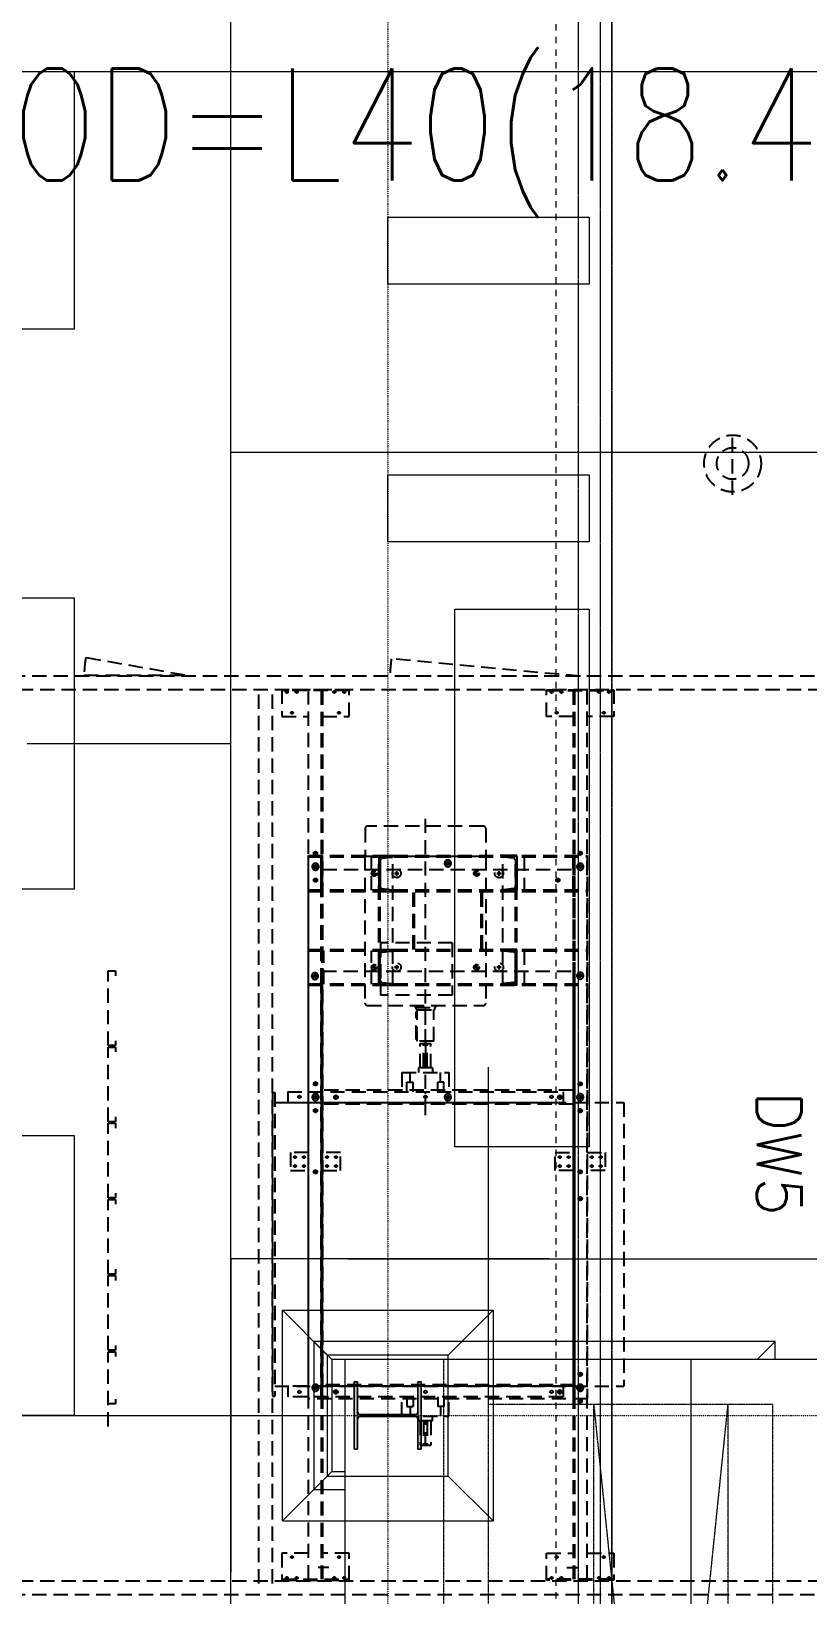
# Model space of a CAD drawing. Extents: x -32000 to 416743, y -254124 to 144214.
# Drawn here: x 251008 to 254475, y 59200 to 66179 of the extents above; entities that cross this region are included whole.
import ezdxf
from ezdxf.enums import TextEntityAlignment as Align

# ---------------------------------------------------------------- set-up
doc = ezdxf.new("R2010")
doc.units = 0
doc.header["$LTSCALE"] = 10
for name, pattern in [('H12PL4$0$JJP_三點線', [0.9, 0.3, -0.15, 0, -0.15, 0, -0.15, 0, -0.15]), ('H12PL4$0$TAI_虛線', [5.644, 2.822, -2.822]), ('XFM1Q40$0$HIDDEN', [9.525, 6.35, -3.175]), ('XFM7P40ICA$0$H12PL4$0$DOTK1', [0.01, 0.005, -0.005]), ('XFM7P40ICA$0$H12PL4$0$JJP_三點線', [0.9, 0.3, -0.15, 0, -0.15, 0, -0.15, 0, -0.15]), ('XFM7P40ICA$0$H12PL4$0$JJP_虛線(退縮線、投影線、地下室範圍、非屬本工程、圖面分區)', [0.45, 0.3, -0.15])]:
    doc.linetypes.add(name, pattern=pattern)
for name, color, linetype in [('H12PL4$0$S-COL', 252, 'Continuous'), ('H12PL4$0$S-GRID', 252, 'Continuous'), ('H12PL4$0$S-SLAB-SHOW', 252, 'Continuous'), ('XFM1D40$0$M-CWTR-TEXT', 250, 'Continuous'), ('XFM1Q40$0$M-PIPE-CHWS5-PH1', 160, 'Continuous'), ('XFM1Q40$0$TYPE14X10', 7, 'Continuous'), ('XFM1Q40$0$槽鐵', 21, 'Continuous'), ('XFM7P40ICA$0$H12PL4$0$A-WALL-EX', 252, 'Continuous'), ('XFM7P40ICA$0$H12PL4$0$Hattch', 252, 'Continuous'), ('XFM7P40ICA$0$H12PL4$0$L40_19_HOJO', 252, 'Continuous'), ('XFM7P40ICA$0$H12PL4$0$L40_19_MEJI', 252, 'Continuous'), ('XFM7P40ICA$0$H12PL4$0$L40_19_STEEL2', 252, 'Continuous'), ('XFM7P40ICA$0$H12PL4$0$L40_19_SUGATA2', 252, 'Continuous'), ('XFM7P40ICA$0$H12PL4$0$L40_19_SUGATA3', 252, 'Continuous'), ('XFM7P40ICA$0$H12PL4$0$L40_19_SUGATAD', 252, 'Continuous'), ('XFM7P40ICA$0$H12PL4$0$L40_19_設備基礎', 252, 'Continuous'), ('XFM7P40ICA$0$H12PL4$0$S-COL', 252, 'Continuous'), ('XFM7P40ICA$0$H12PL4$0$S-GRID', 252, 'Continuous')]:
    doc.layers.add(name, color=color, linetype=linetype)
doc.styles.add('XFM1D40$0$12P7-XCM2P10$0$AA-TXT', font='simplex.shx', dxfattribs={"bigfont": 'china.shx'})
doc.styles.add('XFM1Q40$0$LSP', font='SIMPLEX.shx', dxfattribs={"bigfont": 'chineset.shx'})

# ---------------------------------------------------------------- blocks, each defined once
blk = doc.blocks.new('H12PL4')
at = {"layer": 'H12PL4$0$S-COL', "lineweight": 0, "flags": 128}
for points in [[(252130, 59530), (252130, 60470)], [(252330, 60270), (252130, 60470)], [(252130, 60470), (253070, 60470)], [(253070, 60470), (252870, 60270)], [(253070, 60470), (253070, 59530)], [(252330, 60270), (252330, 59730)], [(252870, 60270), (252330, 60270)], [(252870, 59730), (252870, 60270)], [(252330, 59730), (252130, 59530)], [(252330, 59730), (252870, 59730)], [(253070, 59530), (252870, 59730)], [(252130, 59530), (253070, 59530)]]:
    blk.add_lwpolyline(points, dxfattribs=at)
blk.add_lwpolyline([(252450, 60150), (252450, 59850), (252465, 59850), (252465, 59995), (252735, 59995), (252735, 59850), (252750, 59850), (252750, 60150), (252735, 60150), (252735, 60005), (252465, 60005), (252465, 60150)], close=True, dxfattribs=at)
at = {"layer": 'H12PL4$0$S-GRID', "linetype": 'H12PL4$0$JJP_三點線', "lineweight": 0}
for p, q in [((252600, 128250), (252600, -28000)), ((-29000, 60000), (289600, 60000))]:
    blk.add_line(p, q, dxfattribs=at)
at = {"layer": 'H12PL4$0$S-SLAB-SHOW', "linetype": 'H12PL4$0$TAI_虛線', "lineweight": 0, "flags": 128}
blk.add_lwpolyline([(253350, 87149.7), (253350, 32850)], dxfattribs=at)
blk = doc.blocks.new('XFM1D40')
at = {"layer": 'XFM1D40$0$M-CWTR-TEXT', "style": 'XFM1D40$0$12P7-XCM2P10$0$AA-TXT', "width": 0.8}
blk.add_text('BOD=L40(18.45)+2150', height=500, dxfattribs=at).set_placement((250563, 65763.5), align=Align.MIDDLE_LEFT)
blk = doc.blocks.new('XFM1Q40')
at = {"layer": 'XFM1Q40$0$M-PIPE-CHWS5-PH1', "color": 252, "linetype": 'XFM1Q40$0$HIDDEN'}
blk.add_line((254139.8, 64110.5), (254139.8, 64389.6), dxfattribs=at)
for radius in [127, 70.7]:
    blk.add_circle((254139.8, 64250), radius, dxfattribs=at)
at = {"layer": 'XFM1Q40$0$TYPE14X10', "color": 252, "linetype": 'XFM1Q40$0$HIDDEN'}
for p, q in [((251694.7, 63305), (251251.6, 63383.1)), ((253460, 63300), (252616.8, 63378.1)), ((251244.7, 63305), (251694.7, 63305)), ((260125, 63300), (249525, 63300)), ((260065, 63240), (249525, 63240)), ((252025, 59250), (252025, 63245)), ((252085, 59250), (252085, 63245)), ((252127.4, 63240), (252127.4, 63120)), ((252427.4, 63240), (252127.4, 63240)), ((252427.4, 63236), (252127.4, 63236)), ((252149.4, 63232), (252149.4, 63236)), ((252193.4, 63232), (252193.4, 63236)), ((252245.9, 59269), (252245.9, 63236)), ((252302.4, 63236), (252302.4, 59269)), ((252308.9, 63236), (252308.9, 59269)), ((252361.4, 63232), (252361.4, 63236)), ((252405.4, 63232), (252405.4, 63236)), ((252427.4, 63120), (252427.4, 63240)), ((253460, 63300), (252610, 63300)), ((253309.4, 63120), (253309.4, 63240)), ((253309.4, 63240), (253609.4, 63240)), ((253309.4, 63236), (253609.4, 63236)), ((253331.4, 63232), (253331.4, 63236)), ((253375.4, 63232), (253375.4, 63236)), ((253427.9, 63236), (253427.9, 59269)), ((253434.4, 63236), (253434.4, 59269)), ((253490.9, 59269), (253490.9, 63236)), ((253543.4, 63232), (253543.4, 63236)), ((253587.4, 63232), (253587.4, 63236)), ((253609.4, 63240), (253609.4, 63120)), ((252147.4, 63230), (252143.4, 63230)), ((252150.4, 63230), (252148.4, 63230)), ((252149.4, 63229), (252149.4, 63231)), ((252149.4, 63228), (252149.4, 63224)), ((252151.4, 63230), (252155.4, 63230)), ((252191.4, 63230), (252187.4, 63230)), ((252194.4, 63230), (252192.4, 63230)), ((252193.4, 63229), (252193.4, 63231)), ((252193.4, 63228), (252193.4, 63224)), ((252195.4, 63230), (252199.4, 63230)), ((252359.4, 63230), (252355.4, 63230)), ((252362.4, 63230), (252360.4, 63230)), ((252361.4, 63229), (252361.4, 63231)), ((252361.4, 63228), (252361.4, 63224)), ((252363.4, 63230), (252367.4, 63230)), ((252403.4, 63230), (252399.4, 63230)), ((252406.4, 63230), (252404.4, 63230)), ((252405.4, 63229), (252405.4, 63231)), ((252405.4, 63228), (252405.4, 63224)), ((252407.4, 63230), (252411.4, 63230)), ((253329.4, 63230), (253325.4, 63230)), ((253330.4, 63230), (253332.4, 63230)), ((253331.4, 63229), (253331.4, 63231)), ((253331.4, 63228), (253331.4, 63224)), ((253333.4, 63230), (253337.4, 63230)), ((253373.4, 63230), (253369.4, 63230)), ((253374.4, 63230), (253376.4, 63230)), ((253375.4, 63229), (253375.4, 63231)), ((253375.4, 63228), (253375.4, 63224)), ((253377.4, 63230), (253381.4, 63230)), ((253541.4, 63230), (253537.4, 63230)), ((253542.4, 63230), (253544.4, 63230)), ((253543.4, 63229), (253543.4, 63231)), ((253543.4, 63228), (253543.4, 63224)), ((253545.4, 63230), (253549.4, 63230)), ((253585.4, 63230), (253581.4, 63230)), ((253586.4, 63230), (253588.4, 63230)), ((253587.4, 63229), (253587.4, 63231)), ((253587.4, 63228), (253587.4, 63224)), ((253589.4, 63230), (253593.4, 63230)), ((252127.4, 63120), (252245.9, 63120)), ((252170.4, 63137), (252166.4, 63137)), ((252173.4, 63137), (252171.4, 63137)), ((252172.4, 63139), (252172.4, 63143)), ((252172.4, 63136), (252172.4, 63138)), ((252172.4, 63135), (252172.4, 63131)), ((252174.4, 63137), (252178.4, 63137)), ((252308.9, 63120), (252427.4, 63120)), ((252380.4, 63137), (252376.4, 63137)), ((252383.4, 63137), (252381.4, 63137)), ((252382.4, 63139), (252382.4, 63143)), ((252382.4, 63136), (252382.4, 63138)), ((252382.4, 63135), (252382.4, 63131)), ((252384.4, 63137), (252388.4, 63137)), ((253427.9, 63120), (253309.4, 63120)), ((253352.4, 63137), (253348.4, 63137)), ((253353.4, 63137), (253355.4, 63137)), ((253354.4, 63139), (253354.4, 63143)), ((253354.4, 63136), (253354.4, 63138)), ((253354.4, 63135), (253354.4, 63131)), ((253356.4, 63137), (253360.4, 63137)), ((253609.4, 63120), (253490.9, 63120)), ((253562.4, 63137), (253558.4, 63137)), ((253563.4, 63137), (253565.4, 63137)), ((253564.4, 63139), (253564.4, 63143)), ((253564.4, 63136), (253564.4, 63138)), ((253564.4, 63135), (253564.4, 63131)), ((253566.4, 63137), (253570.4, 63137)), ((252768.4, 61362.4), (252768.4, 62679.4)), ((252768.4, 61362.4), (252768.4, 62679.4)), ((252499.4, 62620.9), (252499.4, 62495.9)), ((253027.4, 62630.9), (252509.4, 62630.9)), ((253037.4, 62620.9), (253037.4, 62495.9)), ((252245.9, 62499.9), (253490.9, 62499.9)), ((252245.9, 60074), (252245.9, 62499.9)), ((252245.9, 62493.4), (253490.9, 62493.4)), ((252275.4, 62509.9), (252268.4, 62509.9)), ((252278.4, 62509.9), (252276.4, 62509.9)), ((252277.4, 62511.9), (252277.4, 62518.9)), ((252277.4, 62510.9), (252277.4, 62508.9)), ((252277.4, 62507.9), (252277.4, 62500.9)), ((252279.4, 62509.9), (252286.4, 62509.9)), ((252302.4, 61932.9), (252302.4, 62499.9)), ((252302.4, 62344.9), (252302.4, 62499.9)), ((252308.9, 62344.9), (252308.9, 62499.9)), ((252308.9, 61932.9), (252308.9, 62499.9)), ((253038.4, 62495.9), (252498.4, 62495.9)), ((252498.4, 62495.9), (252498.4, 61840.9)), ((252527.4, 62344.9), (252527.4, 62494.9)), ((252559.9, 61920.9), (252559.9, 62499.9)), ((252566.4, 61920.9), (252566.4, 62499.9)), ((252622.9, 61921), (252622.9, 62499.9)), ((252868.4, 62459.9), (252868.4, 62469.9)), ((253038.4, 62495.9), (253038.4, 61840.9)), ((253113.9, 61920.9), (253113.9, 62499.9)), ((253170.4, 61920.9), (253170.4, 62498.4)), ((253176.9, 61920.9), (253176.9, 62499.9)), ((253209.4, 62494.9), (253209.4, 62344.9)), ((253427.9, 62344.9), (253427.9, 62499.9)), ((253427.9, 62499.9), (253427.9, 61932.9)), ((253434.4, 62499.9), (253434.4, 61932.9)), ((253434.4, 62344.9), (253434.4, 62499.9)), ((253457.4, 62509.9), (253450.4, 62509.9)), ((253458.4, 62509.9), (253460.4, 62509.9)), ((253459.4, 62511.9), (253459.4, 62518.9)), ((253459.4, 62510.9), (253459.4, 62508.9)), ((253459.4, 62507.9), (253459.4, 62500.9)), ((253461.4, 62509.9), (253468.4, 62509.9)), ((253490.9, 62499.9), (253490.9, 60074)), ((252282.4, 62449.9), (252272.4, 62449.9)), ((252277.4, 62444.9), (252277.4, 62454.9)), ((252277.4, 62391.9), (252277.4, 62398.9)), ((252308.9, 62436.9), (253427.9, 62436.9)), ((252537.9, 62419.9), (252524.9, 62419.9)), ((252540.9, 62419.9), (252538.9, 62419.9)), ((252539.9, 62421.9), (252539.9, 62434.9)), ((252539.9, 62418.9), (252539.9, 62420.9)), ((252539.9, 62417.9), (252539.9, 62404.9)), ((252541.9, 62419.9), (252554.9, 62419.9)), ((252649.9, 62419.9), (252629.9, 62419.9)), ((252629.9, 62419.9), (252649.9, 62419.9)), ((252649.9, 62419.9), (252629.9, 62419.9)), ((252649.9, 62419.9), (252629.9, 62419.9)), ((252639.9, 62409.9), (252639.9, 62429.9)), ((252639.9, 62409.9), (252639.9, 62429.9)), ((252639.9, 62409.9), (252639.9, 62429.9)), ((252639.9, 62409.9), (252639.9, 62429.9)), ((252873.4, 62464.9), (252863.4, 62464.9)), ((252994.9, 62419.9), (252981.9, 62419.9)), ((252995.9, 62419.9), (252997.9, 62419.9)), ((252996.9, 62421.9), (252996.9, 62434.9)), ((252996.9, 62418.9), (252996.9, 62420.9)), ((252996.9, 62417.9), (252996.9, 62404.9)), ((252998.9, 62419.9), (253011.9, 62419.9)), ((253086.9, 62419.9), (253106.9, 62419.9)), ((253106.9, 62419.9), (253086.9, 62419.9)), ((253106.9, 62419.9), (253086.9, 62419.9)), ((253096.9, 62409.9), (253096.9, 62429.9)), ((253096.9, 62409.9), (253096.9, 62429.9)), ((253096.9, 62409.9), (253096.9, 62429.9)), ((253359.4, 62391.9), (253359.4, 62398.9)), ((253464.4, 62449.9), (253454.4, 62449.9)), ((253459.4, 62444.9), (253459.4, 62454.9)), ((252245.9, 62346.4), (253490.9, 62346.4)), ((252245.9, 62339.9), (253490.9, 62339.9)), ((252275.4, 62389.9), (252268.4, 62389.9)), ((252278.4, 62389.9), (252276.4, 62389.9)), ((252277.4, 62390.9), (252277.4, 62388.9)), ((252277.4, 62387.9), (252277.4, 62380.9)), ((252279.4, 62389.9), (252286.4, 62389.9)), ((252713.4, 62080.9), (252713.4, 62339.9)), ((252719.9, 62080.9), (252719.9, 62339.9)), ((253016.9, 62080.9), (253016.9, 62339.9)), ((253023.4, 62080.9), (253023.4, 62339.9)), ((253357.4, 62389.9), (253350.4, 62389.9)), ((253358.4, 62389.9), (253360.4, 62389.9)), ((253359.4, 62390.9), (253359.4, 62388.9)), ((253359.4, 62387.9), (253359.4, 62380.9)), ((253361.4, 62389.9), (253368.4, 62389.9)), ((252245.9, 62080.9), (253490.9, 62080.9)), ((252245.9, 62074.4), (253490.9, 62074.4)), ((252307.9, 61925.9), (252307.9, 62075.9)), ((252314.4, 61925.9), (252314.4, 62075.9)), ((252527.4, 61925.9), (252527.4, 62075.9)), ((252888.4, 62109.9), (252568.4, 62109.9)), ((252568.4, 62109.9), (252568.4, 61875.9)), ((252888.4, 62109.9), (252888.4, 61875.9)), ((253209.4, 62075.9), (253209.4, 61925.9)), ((251351.8, 61651.5), (251351.8, 61984.5)), ((251351.8, 61984.5), (251384.8, 61984.5)), ((251384.8, 61984.5), (251384.8, 61963)), ((252307.9, 61983.9), (253427.9, 61983.9)), ((252537.9, 62000.9), (252524.9, 62000.9)), ((252540.9, 62000.9), (252538.9, 62000.9)), ((252539.9, 62002.9), (252539.9, 62015.9)), ((252539.9, 61999.9), (252539.9, 62001.9)), ((252539.9, 61998.9), (252539.9, 61985.9)), ((252541.9, 62000.9), (252554.9, 62000.9)), ((252649.9, 62000.9), (252629.9, 62000.9)), ((252629.9, 62000.9), (252649.9, 62000.9)), ((252649.9, 62000.9), (252629.9, 62000.9)), ((252649.9, 62000.9), (252629.9, 62000.9)), ((252639.9, 61990.9), (252639.9, 62010.9)), ((252639.9, 61990.9), (252639.9, 62010.9)), ((252639.9, 61990.9), (252639.9, 62010.9)), ((252639.9, 61990.9), (252639.9, 62010.9)), ((252994.9, 62000.9), (252981.9, 62000.9)), ((252995.9, 62000.9), (252997.9, 62000.9)), ((252996.9, 62002.9), (252996.9, 62015.9)), ((252996.9, 61999.9), (252996.9, 62001.9)), ((252996.9, 61998.9), (252996.9, 61985.9)), ((252998.9, 62000.9), (253011.9, 62000.9)), ((253086.9, 62000.9), (253106.9, 62000.9)), ((253106.9, 62000.9), (253086.9, 62000.9)), ((253106.9, 62000.9), (253086.9, 62000.9)), ((253096.9, 61990.9), (253096.9, 62010.9)), ((253096.9, 61990.9), (253096.9, 62010.9)), ((253096.9, 61990.9), (253096.9, 62010.9)), ((252245.9, 61927.4), (253490.9, 61927.4)), ((252245.9, 61920.9), (253490.9, 61920.9)), ((252279.9, 61961.9), (252269.9, 61961.9)), ((252274.9, 61956.9), (252274.9, 61966.9)), ((252302.4, 60074), (252302.4, 61935.4)), ((252308.9, 60074), (252308.9, 61935.4)), ((253171.9, 61920.9), (253096.9, 61920.9)), ((253427.9, 61935.4), (253427.9, 60074)), ((253434.4, 61935.4), (253434.4, 60074)), ((253464.4, 61963.4), (253454.4, 61963.4)), ((253459.4, 61958.4), (253459.4, 61968.4)), ((252888.4, 61875.9), (252568.4, 61875.9)), ((252768.4, 61660.5), (252768.4, 61849.3)), ((252508.4, 61830.9), (253028.4, 61830.9)), ((252721.4, 61825.9), (252721.4, 61830.9)), ((252726.4, 61820.9), (252810.4, 61820.9)), ((252726.4, 61815.9), (252726.4, 61820.9)), ((252730.9, 61803.9), (252726.4, 61803.9)), ((252726.4, 61677.9), (252726.4, 61803.9)), ((252730.9, 61670.9), (252730.9, 61810.9)), ((252731.4, 61810.9), (252805.4, 61810.9)), ((252805.9, 61670.9), (252805.9, 61810.9)), ((252810.4, 61815.9), (252810.4, 61820.9)), ((252815.4, 61825.9), (252815.4, 61830.9)), ((251384.8, 61651.5), (251351.8, 61651.5)), ((251351.8, 61644.5), (251384.8, 61644.5)), ((251351.8, 61311.5), (251351.8, 61644.5)), ((251384.8, 61673), (251384.8, 61651.5)), ((251384.8, 61644.5), (251384.8, 61623)), ((252730.9, 61677.9), (252726.4, 61677.9)), ((252805.9, 61670.9), (252730.9, 61670.9)), ((252744.4, 61551.5), (252744.4, 61660.5)), ((252744.4, 61660.5), (252792.4, 61660.5)), ((252760.4, 61555.5), (252760.4, 61655.5)), ((252776.4, 61655.5), (252760.4, 61655.5)), ((252768.4, 61665.4), (252768.4, 61551.5)), ((252776.4, 61555.5), (252776.4, 61655.5)), ((252792.4, 61551.5), (252792.4, 61660.5)), ((252277.4, 61483), (252277.4, 61490)), ((252663.4, 61531.5), (252873.4, 61531.5)), ((252663.4, 61531.5), (252663.4, 61445)), ((252700.9, 61488.2), (252700.9, 61531.5)), ((252736.9, 61551.5), (252736.9, 61531.5)), ((252799.9, 61551.5), (252736.9, 61551.5)), ((252760.4, 61555.5), (252776.4, 61555.5)), ((252799.9, 61551.5), (252799.9, 61531.5)), ((252835.9, 61488.2), (252835.9, 61531.5)), ((252873.4, 61531.5), (252873.4, 61445)), ((253459.4, 61482.5), (253459.4, 61489.5)), ((252085.4, 61442), (252085.4, 60086)), ((252085.4, 61442), (252095.4, 61442)), ((252095.4, 61442), (252095.4, 60086)), ((252153.4, 61445), (252153.4, 61397)), ((252153.4, 61445), (253383.4, 61445)), ((252275.4, 61481), (252268.4, 61481)), ((252282.4, 61421.5), (252272.4, 61421.5)), ((252278.4, 61481), (252276.4, 61481)), ((252277.4, 61482), (252277.4, 61480)), ((252277.4, 61479), (252277.4, 61472)), ((252277.4, 61416.5), (252277.4, 61426.5)), ((252279.4, 61481), (252286.4, 61481)), ((253427.9, 61452.5), (252308.9, 61452.5)), ((252373.4, 61421), (252363.4, 61421)), ((252368.4, 61416), (252368.4, 61426)), ((252685.9, 61488.2), (252713.3, 61488.2)), ((252685.9, 61445), (252685.9, 61488.2)), ((252713.3, 61445), (252713.3, 61488.2)), ((252768.4, 61341.3), (252768.4, 61443.3)), ((252823.6, 61445), (252823.6, 61488.2)), ((252850.9, 61488.2), (252823.6, 61488.2)), ((252850.9, 61445), (252850.9, 61488.2)), ((252878.4, 61421), (252858.4, 61421)), ((252868.4, 61411), (252868.4, 61431)), ((253373.4, 61421), (253363.4, 61421)), ((253368.4, 61416), (253368.4, 61426)), ((253383.4, 61445), (253383.4, 61397)), ((253457.4, 61480.5), (253450.4, 61480.5)), ((253464.4, 61421), (253454.4, 61421)), ((253460.4, 61480.5), (253458.4, 61480.5)), ((253459.4, 61481.5), (253459.4, 61479.5)), ((253459.4, 61478.5), (253459.4, 61471.5)), ((253459.4, 61416), (253459.4, 61426)), ((253461.4, 61480.5), (253468.4, 61480.5)), ((252095.4, 61397), (253653.4, 61397)), ((252153.4, 61397), (253383.4, 61397)), ((252275.4, 61361), (252268.4, 61361)), ((252278.4, 61361), (252276.4, 61361)), ((252277.4, 61363), (252277.4, 61370)), ((252277.4, 61362), (252277.4, 61360)), ((252277.4, 61359), (252277.4, 61352)), ((252279.4, 61361), (252286.4, 61361)), ((253427.9, 61389.5), (252308.9, 61389.5)), ((253457.4, 61360.5), (253450.4, 61360.5)), ((253460.4, 61360.5), (253458.4, 61360.5)), ((253459.4, 61362.5), (253459.4, 61369.5)), ((253459.4, 61361.5), (253459.4, 61359.5)), ((253459.4, 61358.5), (253459.4, 61351.5)), ((253461.4, 61360.5), (253468.4, 61360.5)), ((253653.4, 61397), (253653.4, 60131)), ((251384.8, 61311.5), (251351.8, 61311.5)), ((251351.8, 60971.5), (251351.8, 61304.5)), ((251351.8, 61304.5), (251384.8, 61304.5)), ((251384.8, 61333), (251384.8, 61311.5)), ((251384.8, 61304.5), (251384.8, 61283)), ((252165.9, 61173.5), (252165.9, 61093.5)), ((252245.9, 61173.5), (252165.9, 61173.5)), ((252183.9, 61153.5), (252179.9, 61153.5)), ((252186.9, 61153.5), (252184.9, 61153.5)), ((252185.9, 61155.5), (252185.9, 61159.5)), ((252185.9, 61152.5), (252185.9, 61154.5)), ((252185.9, 61151.5), (252185.9, 61147.5)), ((252187.9, 61153.5), (252191.9, 61153.5)), ((252223.9, 61153.5), (252219.9, 61153.5)), ((252226.9, 61153.5), (252224.9, 61153.5)), ((252225.9, 61155.5), (252225.9, 61159.5)), ((252225.9, 61152.5), (252225.9, 61154.5)), ((252225.9, 61151.5), (252225.9, 61147.5)), ((252227.9, 61153.5), (252231.9, 61153.5)), ((252388.9, 61173.5), (252308.9, 61173.5)), ((252326.9, 61153.5), (252322.9, 61153.5)), ((252329.9, 61153.5), (252327.9, 61153.5)), ((252328.9, 61155.5), (252328.9, 61159.5)), ((252328.9, 61152.5), (252328.9, 61154.5)), ((252328.9, 61151.5), (252328.9, 61147.5)), ((252330.9, 61153.5), (252334.9, 61153.5)), ((252366.9, 61153.5), (252362.9, 61153.5)), ((252369.9, 61153.5), (252367.9, 61153.5)), ((252368.9, 61155.5), (252368.9, 61159.5)), ((252368.9, 61152.5), (252368.9, 61154.5)), ((252368.9, 61151.5), (252368.9, 61147.5)), ((252370.9, 61153.5), (252374.9, 61153.5)), ((252388.9, 61093.5), (252388.9, 61173.5)), ((253347.9, 61093.5), (253347.9, 61173.5)), ((253347.9, 61173.5), (253427.9, 61173.5)), ((253365.9, 61153.5), (253361.9, 61153.5)), ((253366.9, 61153.5), (253368.9, 61153.5)), ((253367.9, 61155.5), (253367.9, 61159.5)), ((253367.9, 61152.5), (253367.9, 61154.5)), ((253367.9, 61151.5), (253367.9, 61147.5)), ((253369.9, 61153.5), (253373.9, 61153.5)), ((253405.9, 61153.5), (253401.9, 61153.5)), ((253406.9, 61153.5), (253408.9, 61153.5)), ((253407.9, 61155.5), (253407.9, 61159.5)), ((253407.9, 61152.5), (253407.9, 61154.5)), ((253407.9, 61151.5), (253407.9, 61147.5)), ((253409.9, 61153.5), (253413.9, 61153.5)), ((253490.9, 61173.5), (253570.9, 61173.5)), ((253508.9, 61153.5), (253504.9, 61153.5)), ((253509.9, 61153.5), (253511.9, 61153.5)), ((253510.9, 61155.5), (253510.9, 61159.5)), ((253510.9, 61152.5), (253510.9, 61154.5)), ((253510.9, 61151.5), (253510.9, 61147.5)), ((253512.9, 61153.5), (253516.9, 61153.5)), ((253548.9, 61153.5), (253544.9, 61153.5)), ((253549.9, 61153.5), (253551.9, 61153.5)), ((253550.9, 61155.5), (253550.9, 61159.5)), ((253550.9, 61152.5), (253550.9, 61154.5)), ((253550.9, 61151.5), (253550.9, 61147.5)), ((253552.9, 61153.5), (253556.9, 61153.5)), ((253570.9, 61173.5), (253570.9, 61093.5)), ((252165.9, 61093.5), (252245.9, 61093.5)), ((252183.9, 61113.5), (252179.9, 61113.5)), ((252186.9, 61113.5), (252184.9, 61113.5)), ((252185.9, 61115.5), (252185.9, 61119.5)), ((252185.9, 61112.5), (252185.9, 61114.5)), ((252185.9, 61111.5), (252185.9, 61107.5)), ((252187.9, 61113.5), (252191.9, 61113.5)), ((252223.9, 61113.5), (252219.9, 61113.5)), ((252226.9, 61113.5), (252224.9, 61113.5)), ((252225.9, 61115.5), (252225.9, 61119.5)), ((252225.9, 61112.5), (252225.9, 61114.5)), ((252225.9, 61111.5), (252225.9, 61107.5)), ((252227.9, 61113.5), (252231.9, 61113.5)), ((252275.4, 61088), (252268.4, 61088)), ((252278.4, 61088), (252276.4, 61088)), ((252277.4, 61090), (252277.4, 61097)), ((252277.4, 61087), (252277.4, 61089)), ((252277.4, 61086), (252277.4, 61079)), ((252279.4, 61088), (252286.4, 61088)), ((252308.9, 61093.5), (252388.9, 61093.5)), ((252326.9, 61113.5), (252322.9, 61113.5)), ((252329.9, 61113.5), (252327.9, 61113.5)), ((252328.9, 61115.5), (252328.9, 61119.5)), ((252328.9, 61112.5), (252328.9, 61114.5)), ((252328.9, 61111.5), (252328.9, 61107.5)), ((252330.9, 61113.5), (252334.9, 61113.5)), ((252366.9, 61113.5), (252362.9, 61113.5)), ((252369.9, 61113.5), (252367.9, 61113.5)), ((252368.9, 61115.5), (252368.9, 61119.5)), ((252368.9, 61112.5), (252368.9, 61114.5)), ((252368.9, 61111.5), (252368.9, 61107.5)), ((252370.9, 61113.5), (252374.9, 61113.5)), ((253427.9, 61093.5), (253347.9, 61093.5)), ((253365.9, 61113.5), (253361.9, 61113.5)), ((253366.9, 61113.5), (253368.9, 61113.5)), ((253367.9, 61115.5), (253367.9, 61119.5)), ((253367.9, 61112.5), (253367.9, 61114.5)), ((253367.9, 61111.5), (253367.9, 61107.5)), ((253369.9, 61113.5), (253373.9, 61113.5)), ((253405.9, 61113.5), (253401.9, 61113.5)), ((253406.9, 61113.5), (253408.9, 61113.5)), ((253407.9, 61115.5), (253407.9, 61119.5)), ((253407.9, 61112.5), (253407.9, 61114.5)), ((253407.9, 61111.5), (253407.9, 61107.5)), ((253409.9, 61113.5), (253413.9, 61113.5)), ((253457.4, 61088), (253450.4, 61088)), ((253458.4, 61088), (253460.4, 61088)), ((253459.4, 61090), (253459.4, 61097)), ((253459.4, 61087), (253459.4, 61089)), ((253459.4, 61086), (253459.4, 61079)), ((253461.4, 61088), (253468.4, 61088)), ((253570.9, 61093.5), (253490.9, 61093.5)), ((253508.9, 61113.5), (253504.9, 61113.5)), ((253509.9, 61113.5), (253511.9, 61113.5)), ((253510.9, 61115.5), (253510.9, 61119.5)), ((253510.9, 61112.5), (253510.9, 61114.5)), ((253510.9, 61111.5), (253510.9, 61107.5)), ((253512.9, 61113.5), (253516.9, 61113.5)), ((253548.9, 61113.5), (253544.9, 61113.5)), ((253549.9, 61113.5), (253551.9, 61113.5)), ((253550.9, 61115.5), (253550.9, 61119.5)), ((253550.9, 61112.5), (253550.9, 61114.5)), ((253550.9, 61111.5), (253550.9, 61107.5)), ((253552.9, 61113.5), (253556.9, 61113.5)), ((251384.8, 60971.5), (251351.8, 60971.5)), ((251351.8, 60964.5), (251384.8, 60964.5)), ((251351.8, 60631.5), (251351.8, 60964.5)), ((251384.8, 60993), (251384.8, 60971.5)), ((251384.8, 60964.5), (251384.8, 60943)), ((253457.4, 60968), (253450.4, 60968)), ((253458.4, 60968), (253460.4, 60968)), ((253459.4, 60970), (253459.4, 60977)), ((253459.4, 60967), (253459.4, 60969)), ((253459.4, 60966), (253459.4, 60959)), ((253461.4, 60968), (253468.4, 60968)), ((251384.8, 60653), (251384.8, 60631.5)), ((251384.8, 60631.5), (251351.8, 60631.5)), ((251351.8, 60291.5), (251351.8, 60624.5)), ((251351.8, 60624.5), (251384.8, 60624.5)), ((251384.8, 60624.5), (251384.8, 60603)), ((251384.8, 60313), (251384.8, 60291.5)), ((251384.8, 60291.5), (251351.8, 60291.5)), ((251351.8, 60284.5), (251384.8, 60284.5)), ((251351.8, 59951.5), (251351.8, 60284.5)), ((251384.8, 60284.5), (251384.8, 60263)), ((253457.4, 60184), (253450.4, 60184)), ((253458.4, 60184), (253460.4, 60184)), ((253459.4, 60186), (253459.4, 60193)), ((253459.4, 60183), (253459.4, 60185)), ((253459.4, 60182), (253459.4, 60175)), ((253461.4, 60184), (253468.4, 60184)), ((252095.4, 60131), (253653.4, 60131)), ((253383.4, 60131), (252153.4, 60131)), ((252153.4, 60131), (252153.4, 60083)), ((252282.4, 60124), (252272.4, 60124)), ((252277.4, 60119), (252277.4, 60129)), ((253434.4, 60137), (252308.9, 60137)), ((253434.4, 60130.5), (252308.9, 60130.5)), ((252373.4, 60105.5), (252363.4, 60105.5)), ((252368.4, 60100.5), (252368.4, 60110.5)), ((253373.4, 60105.5), (253363.4, 60105.5)), ((253368.4, 60100.5), (253368.4, 60110.5)), ((253383.4, 60131), (253383.4, 60083)), ((253464.4, 60124), (253454.4, 60124)), ((253459.4, 60119), (253459.4, 60129)), ((251384.8, 60051.5), (251351.8, 60051.5)), ((251384.8, 60073), (251384.8, 60051.5)), ((252085.4, 60086), (252095.4, 60086)), ((253383.4, 60083), (252153.4, 60083)), ((253490.9, 60074), (252245.9, 60074)), ((252663.4, 59996.5), (252663.4, 60083)), ((252685.9, 60083), (252685.9, 60039.7)), ((252685.9, 60039.7), (252713.3, 60039.7)), ((252700.9, 60039.7), (252700.9, 59996.5)), ((252713.3, 60083), (252713.3, 60039.7)), ((252823.6, 60083), (252823.6, 60039.7)), ((252850.9, 60039.7), (252823.6, 60039.7)), ((252835.9, 60039.7), (252835.9, 59996.5)), ((252850.9, 60083), (252850.9, 60039.7)), ((252873.4, 59996.5), (252873.4, 60083)), ((253457.4, 60064), (253450.4, 60064)), ((253458.4, 60064), (253460.4, 60064)), ((253459.4, 60066), (253459.4, 60073)), ((253459.4, 60063), (253459.4, 60065)), ((253459.4, 60062), (253459.4, 60055)), ((253461.4, 60064), (253468.4, 60064)), ((252663.4, 59996.5), (252873.4, 59996.5)), ((252736.9, 59976.5), (252736.9, 59996.5)), ((252799.9, 59976.5), (252736.9, 59976.5)), ((252744.4, 59976.5), (252744.4, 59867.5)), ((252760.4, 59972.5), (252776.4, 59972.5)), ((252760.4, 59972.5), (252760.4, 59872.5)), ((252768.4, 59862.5), (252768.4, 59976.5)), ((252776.4, 59972.5), (252776.4, 59872.5)), ((252792.4, 59976.5), (252792.4, 59867.5)), ((252799.9, 59976.5), (252799.9, 59996.5)), ((252744.4, 59867.5), (252792.4, 59867.5)), ((252776.4, 59872.5), (252760.4, 59872.5)), ((252127.4, 59385), (252127.4, 59265)), ((252245.9, 59385), (252127.4, 59385)), ((252170.4, 59368), (252166.4, 59368)), ((252171.4, 59368), (252173.4, 59368)), ((252172.4, 59370), (252172.4, 59374)), ((252172.4, 59369), (252172.4, 59367)), ((252172.4, 59366), (252172.4, 59362)), ((252174.4, 59368), (252178.4, 59368)), ((252427.4, 59385), (252308.9, 59385)), ((252380.4, 59368), (252376.4, 59368)), ((252381.4, 59368), (252383.4, 59368)), ((252382.4, 59370), (252382.4, 59374)), ((252382.4, 59369), (252382.4, 59367)), ((252382.4, 59366), (252382.4, 59362)), ((252384.4, 59368), (252388.4, 59368)), ((252427.4, 59265), (252427.4, 59385)), ((253309.4, 59265), (253309.4, 59385)), ((253309.4, 59385), (253427.9, 59385)), ((253352.4, 59368), (253348.4, 59368)), ((253355.4, 59368), (253353.4, 59368)), ((253354.4, 59370), (253354.4, 59374)), ((253354.4, 59369), (253354.4, 59367)), ((253354.4, 59366), (253354.4, 59362)), ((253356.4, 59368), (253360.4, 59368)), ((253490.9, 59385), (253609.4, 59385)), ((253562.4, 59368), (253558.4, 59368)), ((253565.4, 59368), (253563.4, 59368)), ((253564.4, 59370), (253564.4, 59374)), ((253564.4, 59369), (253564.4, 59367)), ((253564.4, 59366), (253564.4, 59362)), ((253566.4, 59368), (253570.4, 59368)), ((253609.4, 59385), (253609.4, 59265)), ((260065, 59260), (249525, 59260)), ((252127.4, 59269), (252427.4, 59269)), ((252127.4, 59265), (252427.4, 59265)), ((252147.4, 59275), (252143.4, 59275)), ((252148.4, 59275), (252150.4, 59275)), ((252149.4, 59277), (252149.4, 59281)), ((252149.4, 59276), (252149.4, 59274)), ((252149.4, 59273), (252149.4, 59269)), ((252151.4, 59275), (252155.4, 59275)), ((252191.4, 59275), (252187.4, 59275)), ((252192.4, 59275), (252194.4, 59275)), ((252193.4, 59277), (252193.4, 59281)), ((252193.4, 59276), (252193.4, 59274)), ((252193.4, 59273), (252193.4, 59269)), ((252195.4, 59275), (252199.4, 59275)), ((252336.9, 59321), (252288.8, 59321)), ((252359.4, 59275), (252355.4, 59275)), ((252360.4, 59275), (252362.4, 59275)), ((252361.4, 59277), (252361.4, 59281)), ((252361.4, 59276), (252361.4, 59274)), ((252361.4, 59273), (252361.4, 59269)), ((252363.4, 59275), (252367.4, 59275)), ((252403.4, 59275), (252399.4, 59275)), ((252404.4, 59275), (252406.4, 59275)), ((252405.4, 59277), (252405.4, 59281)), ((252405.4, 59276), (252405.4, 59274)), ((252405.4, 59273), (252405.4, 59269)), ((252407.4, 59275), (252411.4, 59275)), ((253609.4, 59269), (253309.4, 59269)), ((253609.4, 59265), (253309.4, 59265)), ((253329.4, 59275), (253325.4, 59275)), ((253332.4, 59275), (253330.4, 59275)), ((253331.4, 59277), (253331.4, 59281)), ((253331.4, 59276), (253331.4, 59274)), ((253331.4, 59273), (253331.4, 59269)), ((253333.4, 59275), (253337.4, 59275)), ((253373.4, 59275), (253369.4, 59275)), ((253376.4, 59275), (253374.4, 59275)), ((253375.4, 59277), (253375.4, 59281)), ((253375.4, 59276), (253375.4, 59274)), ((253375.4, 59273), (253375.4, 59269)), ((253377.4, 59275), (253381.4, 59275)), ((253400, 59321), (253448.1, 59321)), ((253541.4, 59275), (253537.4, 59275)), ((253544.4, 59275), (253542.4, 59275)), ((253543.4, 59277), (253543.4, 59281)), ((253543.4, 59276), (253543.4, 59274)), ((253543.4, 59273), (253543.4, 59269)), ((253545.4, 59275), (253549.4, 59275)), ((253585.4, 59275), (253581.4, 59275)), ((253588.4, 59275), (253586.4, 59275)), ((253587.4, 59277), (253587.4, 59281)), ((253587.4, 59276), (253587.4, 59274)), ((253587.4, 59273), (253587.4, 59269)), ((253589.4, 59275), (253593.4, 59275)), ((260125, 59200), (249525, 59200))]:
    blk.add_line(p, q, dxfattribs=at)
for centre, radius in [((252149.4, 63230), 5), ((252193.4, 63230), 5), ((252361.4, 63230), 5), ((252405.4, 63230), 5), ((253331.4, 63230), 5), ((253375.4, 63230), 5), ((253543.4, 63230), 5), ((253587.4, 63230), 5), ((252172.4, 63137), 5), ((252382.4, 63137), 5), ((253354.4, 63137), 5), ((253564.4, 63137), 5), ((252277.4, 62509.9), 8), ((252868.4, 62464.9), 7), ((253459.4, 62509.9), 8), ((252277.4, 62389.9), 8), ((252277.4, 62449.9), 7), ((252539.9, 62419.9), 12), ((252639.9, 62419.9), 19), ((252996.9, 62419.9), 12), ((253096.9, 62419.9), 19), ((253359.4, 62389.9), 8), ((253459.4, 62449.9), 7), ((252539.9, 62000.9), 12), ((252639.9, 62000.9), 19), ((252996.9, 62000.9), 12), ((253096.9, 62000.9), 19), ((252274.9, 61961.9), 7), ((253459.4, 61963.4), 7), ((252277.4, 61481), 8), ((253459.4, 61480.5), 8), ((252205.4, 61422.5), 6), ((252277.4, 61421.5), 7), ((252368.4, 61421), 8.5), ((252768.4, 61422.5), 6), ((252868.4, 61421), 7), ((253331.4, 61422.5), 6), ((253368.4, 61421), 8.5), ((253459.4, 61421), 7), ((252277.4, 61361), 8), ((253459.4, 61360.5), 8), ((252185.9, 61153.5), 5), ((252225.9, 61153.5), 5), ((252328.9, 61153.5), 5), ((252368.9, 61153.5), 5), ((253367.9, 61153.5), 5), ((253407.9, 61153.5), 5), ((253510.9, 61153.5), 5), ((253550.9, 61153.5), 5), ((252185.9, 61113.5), 5), ((252225.9, 61113.5), 5), ((252277.4, 61088), 8), ((252328.9, 61113.5), 5), ((252368.9, 61113.5), 5), ((253367.9, 61113.5), 5), ((253407.9, 61113.5), 5), ((253459.4, 61088), 8), ((253510.9, 61113.5), 5), ((253550.9, 61113.5), 5), ((253459.4, 60968), 8), ((253459.4, 60184), 8), ((252205.4, 60105.5), 6), ((252277.4, 60124), 7), ((252368.4, 60105.5), 8.5), ((252768.4, 60105.5), 6), ((253331.4, 60105.5), 6), ((253368.4, 60105.5), 8.5), ((253459.4, 60124), 8), ((253459.4, 60064), 8), ((252172.4, 59368), 5), ((252382.4, 59368), 5), ((253354.4, 59368), 5), ((253564.4, 59368), 5), ((252149.4, 59275), 5), ((252193.4, 59275), 5), ((252361.4, 59275), 5), ((252405.4, 59275), 5), ((253331.4, 59275), 5), ((253375.4, 59275), 5), ((253543.4, 59275), 5), ((253587.4, 59275), 5)]:
    blk.add_circle(centre, radius, dxfattribs=at)
for centre, radius, start, end in [((251694.7, 63305), 450, 170, 180), ((253060, 63300), 450, 170, 180), ((252509.4, 62620.9), 10, 90, 180), ((253027.4, 62620.9), 10, 0, 90), ((252868.4, 62464.9), 15, 90, 270), ((252868.4, 62464.9), 15, 270, 90), ((252277.4, 62449.9), 15, 90, 270), ((252277.4, 62449.9), 15, 270, 90), ((253459.4, 62449.9), 15, 90, 270), ((253459.4, 62449.9), 15, 270, 90), ((252274.9, 61961.9), 15, 90, 270), ((252274.9, 61961.9), 15, 270, 90), ((253459.4, 61963.4), 15, 90, 270), ((253459.4, 61963.4), 15, 270, 90), ((252508.4, 61840.9), 10, 180, 270), ((253028.4, 61840.9), 10, 270, 0), ((252726.4, 61825.9), 5, 180, 270), ((252731.4, 61815.9), 5, 180, 270), ((252805.4, 61815.9), 5, 270, 0), ((252810.4, 61825.9), 5, 270, 0), ((252277.4, 61421.5), 15, 90, 270), ((252277.4, 61421.5), 15, 270, 90), ((252868.4, 61421), 15, 90, 270), ((252868.4, 61421), 15, 270, 90), ((253459.4, 61421), 15, 90, 270), ((253459.4, 61421), 15, 270, 90), ((252277.4, 60124), 15, 90, 270), ((252277.4, 60124), 15, 270, 90), ((253459.4, 60124), 15, 90, 270), ((253459.4, 60124), 15, 270, 90)]:
    blk.add_arc(centre, radius, start, end, dxfattribs=at)
at = {"layer": 'XFM1Q40$0$槽鐵', "color": 252, "linetype": 'XFM1Q40$0$HIDDEN', "ltscale": 100}
for p, q in [((252559.9, 62499.9), (252634.9, 62499.9)), ((252559.9, 62494.9), (252559.9, 62344.9)), ((252566.4, 62477.7), (252566.4, 62362)), ((252575.6, 62487.7), (252618.4, 62492.5)), ((252622.9, 62499.9), (252622.9, 62497.5)), ((253176.9, 62499.9), (253101.9, 62499.9)), ((253113.9, 62499.9), (253113.9, 62497.5)), ((253161.3, 62487.7), (253118.5, 62492.5)), ((253170.4, 62477.7), (253170.4, 62362)), ((253176.9, 62494.9), (253176.9, 62344.9)), ((252559.9, 62339.9), (252634.9, 62339.9)), ((252575.6, 62352.1), (252618.4, 62347.3)), ((252622.9, 62339.9), (252622.9, 62342.3)), ((253176.9, 62339.9), (253101.9, 62339.9)), ((253113.9, 62339.9), (253113.9, 62342.3)), ((253161.3, 62352.1), (253118.5, 62347.3)), ((252559.9, 62080.9), (252634.9, 62080.9)), ((252559.9, 61925.9), (252559.9, 62075.9)), ((252566.4, 61943), (252566.4, 62058.7)), ((252575.6, 62068.7), (252618.4, 62073.5)), ((252622.9, 62080.9), (252622.9, 62078.5)), ((253176.9, 62080.9), (253101.9, 62080.9)), ((253113.9, 62080.9), (253113.9, 62078.5)), ((253161.3, 62068.7), (253118.5, 62073.5)), ((253170.4, 61943), (253170.4, 62058.7)), ((253176.9, 61925.9), (253176.9, 62075.9)), ((252559.9, 61920.9), (252634.9, 61920.9)), ((252575.6, 61933.1), (252618.4, 61928.3)), ((252622.9, 61920.9), (252622.9, 61923.3)), ((253176.9, 61920.9), (253101.9, 61920.9)), ((253113.9, 61920.9), (253113.9, 61923.3)), ((253161.3, 61933.1), (253118.5, 61928.3))]:
    blk.add_line(p, q, dxfattribs=at)
for centre, radius, start, end in [((252576.4, 62477.7), 10, 95, 180), ((252617.9, 62497.5), 5, 275, 0), ((253118.9, 62497.5), 5, 180, 265), ((253160.4, 62477.7), 10, 0, 85), ((252576.4, 62362), 10, 180, 265), ((252617.9, 62342.3), 5, 0, 85), ((253118.9, 62342.3), 5, 95, 180), ((253160.4, 62362), 10, 275, 0), ((252576.4, 62058.7), 10, 95, 180), ((252617.9, 62078.5), 5, 275, 0), ((253118.9, 62078.5), 5, 180, 265), ((253160.4, 62058.7), 10, 0, 85), ((252576.4, 61943), 10, 180, 265), ((252617.9, 61923.3), 5, 0, 85), ((253118.9, 61923.3), 5, 95, 180), ((253160.4, 61943), 10, 275, 0)]:
    blk.add_arc(centre, radius, start, end, dxfattribs=at)
at = {"layer": 'XFM1Q40$0$TYPE14X10', "color": 252, "linetype": 'XFM1Q40$0$HIDDEN', "style": 'XFM1Q40$0$LSP'}
blk.add_text('DW5', height=200, rotation=270, dxfattribs=at).set_placement((254247.7, 61448.4))
blk = doc.blocks.new('XFM7P40ICA$0$H12PL4')
at = {"layer": 'XFM7P40ICA$0$H12PL4$0$Hattch', "linetype": 'Continuous', "lineweight": 0}
blk.add_hatch(color=256, dxfattribs=at).paths.add_polyline_path([(252450, 60150), (252450, 59850), (252465, 59850), (252465, 59995), (252735, 59995), (252735, 59850), (252750, 59850), (252750, 60150), (252735, 60150), (252735, 60005), (252465, 60005), (252465, 60150)])
at = {"layer": 'XFM7P40ICA$0$H12PL4$0$A-WALL-EX', "linetype": 'XFM7P40ICA$0$H12PL4$0$JJP_虛線(退縮線、投影線、地下室範圍、非屬本工程、圖面分區)', "lineweight": 0}
blk.add_line((253550, 32650), (253550, 87350), dxfattribs=at)
at = {"layer": 'XFM7P40ICA$0$H12PL4$0$A-WALL-EX', "linetype": 'XFM7P40ICA$0$H12PL4$0$JJP_虛線(退縮線、投影線、地下室範圍、非屬本工程、圖面分區)', "lineweight": 0, "flags": 128}
for points in [[(253600, 32550), (253600, 87500)], [(253450, 87350), (253450, 32650)]]:
    blk.add_lwpolyline(points, dxfattribs=at)
at = {"layer": 'XFM7P40ICA$0$H12PL4$0$L40_19_HOJO', "lineweight": 0}
blk.add_line((253050, 60050), (253050, 61554.5), dxfattribs=at)
at = {"layer": 'XFM7P40ICA$0$H12PL4$0$L40_19_MEJI', "lineweight": 0}
for p, q in [((251900, 32860), (251900, 90200)), ((244130, 66000), (260600, 66000)), ((251900, 64300), (259100, 64300)), ((250990, 63000), (251900, 63000)), ((245350, 60000), (252350, 60000))]:
    blk.add_line(p, q, dxfattribs=at)
at = {"layer": 'XFM7P40ICA$0$H12PL4$0$L40_19_MEJI', "lineweight": 0, "flags": 128}
for points in [[(246600, 64850), (246600, 66000), (251200, 66000), (251200, 64850)], [(246600, 62350), (246600, 63650), (251200, 63650), (251200, 62350)], [(246600, 60000), (246600, 61250), (251200, 61250), (251200, 60000)]]:
    blk.add_lwpolyline(points, close=True, dxfattribs=at)
for points in [[(253320, 60700), (251900, 60700), (251900, 59300)], [(252420, 60700), (255500, 60700), (255500, 53570), (251900, 53570), (251900, 59300)]]:
    blk.add_lwpolyline(points, dxfattribs=at)
at = {"layer": 'XFM7P40ICA$0$H12PL4$0$L40_19_STEEL2', "lineweight": 0, "flags": 128}
blk.add_lwpolyline([(252750, 60150), (252750, 59850), (252735, 59850), (252735, 59982, 0.414214), (252722, 59995), (252478, 59995, 0.414214), (252465, 59982), (252465, 59850), (252450, 59850), (252450, 60150), (252465, 60150), (252465, 60018, 0.414214), (252478, 60005), (252722, 60005, 0.414214), (252735, 60018), (252735, 60150)], format="xyb", close=True, dxfattribs=at)
at = {"layer": 'XFM7P40ICA$0$H12PL4$0$L40_19_SUGATA2', "lineweight": 0}
for p in [(255409.6, 60250), (252409.6, 54000)]:
    blk.add_line(p, (252409.6, 60250), dxfattribs=at)
at = {"layer": 'XFM7P40ICA$0$H12PL4$0$L40_19_SUGATA3', "lineweight": 0}
for p, q in [((252270, 60330), (252270, 59670)), ((254330, 60330), (252270, 60330)), ((252350, 60250), (252270, 60330)), ((254330, 60330), (254250, 60250)), ((254330, 60250), (254330, 60330)), ((252850, 60250), (252350, 60250)), ((252350, 60250), (252350, 59750)), ((253954.6, 54000), (253954.6, 60250)), ((252350, 59750), (252270, 59670)), ((252350, 59750), (252409.6, 59750)), ((252270, 59670), (252409.6, 59670))]:
    blk.add_line(p, q, dxfattribs=at)
at = {"layer": 'XFM7P40ICA$0$H12PL4$0$L40_19_SUGATAD', "linetype": 'XFM7P40ICA$0$H12PL4$0$DOTK1', "lineweight": 0}
for p, q in [((253600, 87500), (253600, 32500)), ((252850, 54000), (252850, 60250)), ((253050, 60050), (254319.6, 60050)), ((253050, 54200), (253050, 60050)), ((253519.6, 54200), (253519.6, 60050)), ((253519.6, 60050), (254119.6, 54200)), ((253519.6, 54200), (254119.6, 60050)), ((254119.6, 54200), (254119.6, 60050)), ((254319.6, 54200), (254319.6, 60050))]:
    blk.add_line(p, q, dxfattribs=at)
at = {"layer": 'XFM7P40ICA$0$H12PL4$0$L40_19_設備基礎', "lineweight": 0, "flags": 128}
for points in [[(252600, 65050), (252600, 65350), (253500, 65350), (253500, 65050)], [(252600, 63900), (252600, 64200), (253500, 64200), (253500, 63900)], [(252900, 61200), (252900, 63600), (253500, 63600), (253500, 61200)]]:
    blk.add_lwpolyline(points, close=True, dxfattribs=at)
at = {"layer": 'XFM7P40ICA$0$H12PL4$0$S-COL', "lineweight": 0, "flags": 128}
for points in [[(252130, 59530), (252130, 60470)], [(252330, 60270), (252130, 60470)], [(252130, 60470), (253070, 60470)], [(253070, 60470), (252870, 60270)], [(253070, 60470), (253070, 59530)], [(252330, 60270), (252330, 59730)], [(252870, 60270), (252330, 60270)], [(252870, 59730), (252870, 60270)], [(252330, 59730), (252130, 59530)], [(252330, 59730), (252870, 59730)], [(253070, 59530), (252870, 59730)], [(252130, 59530), (253070, 59530)]]:
    blk.add_lwpolyline(points, dxfattribs=at)
blk.add_lwpolyline([(252450, 60150), (252450, 59850), (252465, 59850), (252465, 59995), (252735, 59995), (252735, 59850), (252750, 59850), (252750, 60150), (252735, 60150), (252735, 60005), (252465, 60005), (252465, 60150)], close=True, dxfattribs=at)
at = {"layer": 'XFM7P40ICA$0$H12PL4$0$S-GRID', "linetype": 'XFM7P40ICA$0$H12PL4$0$JJP_三點線', "lineweight": 0}
for p, q in [((252600, 128250), (252600, -28000)), ((-29000, 60000), (289600, 60000))]:
    blk.add_line(p, q, dxfattribs=at)
blk = doc.blocks.new('XFM7P40ICA')
blk.add_blockref('XFM7P40ICA$0$H12PL4', (0, 0))

msp = doc.modelspace()

# ---------------------------------------------------------------- block references
for name in ['H12PL4', 'XFM7P40ICA', 'XFM1D40', 'XFM1Q40']:
    msp.add_blockref(name, (0, 0))

doc.saveas('drawing.dxf')
